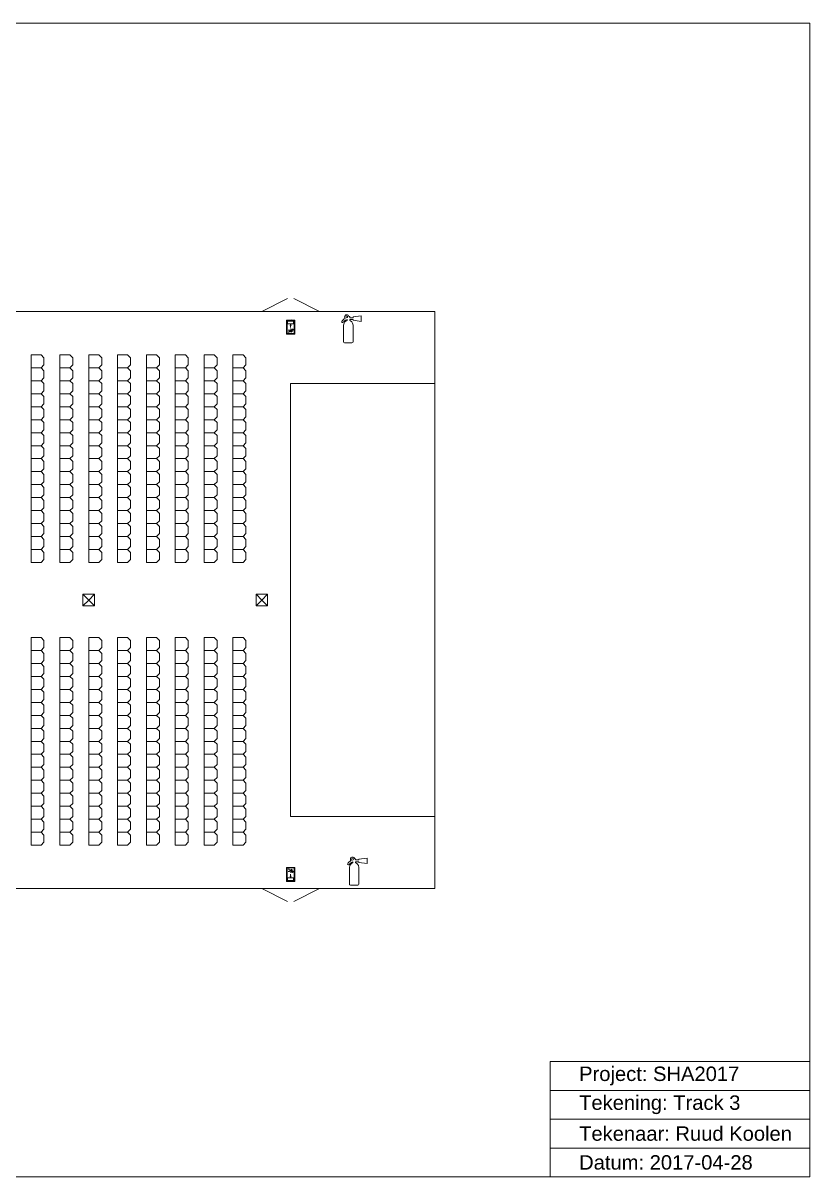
# Model space of a CAD drawing. Header units: metres. Extents: x 0 to 55, y 0 to 40.
# Drawn here: x 27.72 to 55, y 0 to 40 of the extents above; entities that cross this region are included whole.
import ezdxf

# ---------------------------------------------------------------- set-up
doc = ezdxf.new("R2010")
doc.units = ezdxf.units.M
for name, color, linetype, lineweight, true_color in [('Interior', 6, 'Continuous', 0, 0xff00ff), ('Meta', 178, 'Continuous', 0, 0x000000), ('Symbols', 5, 'Continuous', 0, 0x0000ff), ('Tent', 178, 'Continuous', 0, 0x000000)]:
    doc.layers.add(name, color=color, linetype=linetype, lineweight=lineweight, true_color=true_color)
doc.styles.add('textstyle11', font='')
doc.styles.add('textstyle12', font='')
doc.styles.add('textstyle13', font='')
doc.styles.add('textstyle14', font='')
doc.styles.get('textstyle11').set_extended_font_data('Liberation Sans')
doc.styles.get('textstyle12').set_extended_font_data('Liberation Sans')
doc.styles.get('textstyle13').set_extended_font_data('Liberation Sans')
doc.styles.get('textstyle14').set_extended_font_data('Liberation Sans')

msp = doc.modelspace()

# ---------------------------------------------------------------- linework, layer by layer
at = {"layer": 'Interior', "flags": 128}
for points in [[(28.35, 28.5), (28.45, 28.4), (28.45, 28.15), (28.35, 28.05), (28, 28.05), (28, 28.5)], [(29.35, 28.5), (29.45, 28.4), (29.45, 28.15), (29.35, 28.05), (29, 28.05), (29, 28.5)], [(30.35, 28.5), (30.45, 28.4), (30.45, 28.15), (30.35, 28.05), (30, 28.05), (30, 28.5)], [(31.35, 28.5), (31.45, 28.4), (31.45, 28.15), (31.35, 28.05), (31, 28.05), (31, 28.5)], [(32.35, 28.5), (32.45, 28.4), (32.45, 28.15), (32.35, 28.05), (32, 28.05), (32, 28.5)], [(33.35, 28.5), (33.45, 28.4), (33.45, 28.15), (33.35, 28.05), (33, 28.05), (33, 28.5)], [(34.35, 28.5), (34.45, 28.4), (34.45, 28.15), (34.35, 28.05), (34, 28.05), (34, 28.5)], [(35.35, 28.5), (35.45, 28.4), (35.45, 28.15), (35.35, 28.05), (35, 28.05), (35, 28.5)], [(28.35, 28.05), (28.45, 27.95), (28.45, 27.7), (28.35, 27.6), (28, 27.6), (28, 28.05)], [(29.35, 28.05), (29.45, 27.95), (29.45, 27.7), (29.35, 27.6), (29, 27.6), (29, 28.05)], [(30.35, 28.05), (30.45, 27.95), (30.45, 27.7), (30.35, 27.6), (30, 27.6), (30, 28.05)], [(31.35, 28.05), (31.45, 27.95), (31.45, 27.7), (31.35, 27.6), (31, 27.6), (31, 28.05)], [(32.35, 28.05), (32.45, 27.95), (32.45, 27.7), (32.35, 27.6), (32, 27.6), (32, 28.05)], [(33.35, 28.05), (33.45, 27.95), (33.45, 27.7), (33.35, 27.6), (33, 27.6), (33, 28.05)], [(34.35, 28.05), (34.45, 27.95), (34.45, 27.7), (34.35, 27.6), (34, 27.6), (34, 28.05)], [(35.35, 28.05), (35.45, 27.95), (35.45, 27.7), (35.35, 27.6), (35, 27.6), (35, 28.05)], [(28.35, 27.6), (28.45, 27.5), (28.45, 27.25), (28.35, 27.15), (28, 27.15), (28, 27.6)], [(29.35, 27.6), (29.45, 27.5), (29.45, 27.25), (29.35, 27.15), (29, 27.15), (29, 27.6)], [(30.35, 27.6), (30.45, 27.5), (30.45, 27.25), (30.35, 27.15), (30, 27.15), (30, 27.6)], [(31.35, 27.6), (31.45, 27.5), (31.45, 27.25), (31.35, 27.15), (31, 27.15), (31, 27.6)], [(32.35, 27.6), (32.45, 27.5), (32.45, 27.25), (32.35, 27.15), (32, 27.15), (32, 27.6)], [(33.35, 27.6), (33.45, 27.5), (33.45, 27.25), (33.35, 27.15), (33, 27.15), (33, 27.6)], [(34.35, 27.6), (34.45, 27.5), (34.45, 27.25), (34.35, 27.15), (34, 27.15), (34, 27.6)], [(35.35, 27.6), (35.45, 27.5), (35.45, 27.25), (35.35, 27.15), (35, 27.15), (35, 27.6)], [(28.35, 27.15), (28.45, 27.05), (28.45, 26.8), (28.35, 26.7), (28, 26.7), (28, 27.15)], [(29.35, 27.15), (29.45, 27.05), (29.45, 26.8), (29.35, 26.7), (29, 26.7), (29, 27.15)], [(30.35, 27.15), (30.45, 27.05), (30.45, 26.8), (30.35, 26.7), (30, 26.7), (30, 27.15)], [(31.35, 27.15), (31.45, 27.05), (31.45, 26.8), (31.35, 26.7), (31, 26.7), (31, 27.15)], [(32.35, 27.15), (32.45, 27.05), (32.45, 26.8), (32.35, 26.7), (32, 26.7), (32, 27.15)], [(33.35, 27.15), (33.45, 27.05), (33.45, 26.8), (33.35, 26.7), (33, 26.7), (33, 27.15)], [(34.35, 27.15), (34.45, 27.05), (34.45, 26.8), (34.35, 26.7), (34, 26.7), (34, 27.15)], [(35.35, 27.15), (35.45, 27.05), (35.45, 26.8), (35.35, 26.7), (35, 26.7), (35, 27.15)], [(28.35, 26.7), (28.45, 26.6), (28.45, 26.35), (28.35, 26.25), (28, 26.25), (28, 26.7)], [(29.35, 26.7), (29.45, 26.6), (29.45, 26.35), (29.35, 26.25), (29, 26.25), (29, 26.7)], [(30.35, 26.7), (30.45, 26.6), (30.45, 26.35), (30.35, 26.25), (30, 26.25), (30, 26.7)], [(31.35, 26.7), (31.45, 26.6), (31.45, 26.35), (31.35, 26.25), (31, 26.25), (31, 26.7)], [(32.35, 26.7), (32.45, 26.6), (32.45, 26.35), (32.35, 26.25), (32, 26.25), (32, 26.7)], [(33.35, 26.7), (33.45, 26.6), (33.45, 26.35), (33.35, 26.25), (33, 26.25), (33, 26.7)], [(34.35, 26.7), (34.45, 26.6), (34.45, 26.35), (34.35, 26.25), (34, 26.25), (34, 26.7)], [(35.35, 26.7), (35.45, 26.6), (35.45, 26.35), (35.35, 26.25), (35, 26.25), (35, 26.7)], [(28.35, 26.25), (28.45, 26.15), (28.45, 25.9), (28.35, 25.8), (28, 25.8), (28, 26.25)], [(29.35, 26.25), (29.45, 26.15), (29.45, 25.9), (29.35, 25.8), (29, 25.8), (29, 26.25)], [(30.35, 26.25), (30.45, 26.15), (30.45, 25.9), (30.35, 25.8), (30, 25.8), (30, 26.25)], [(31.35, 26.25), (31.45, 26.15), (31.45, 25.9), (31.35, 25.8), (31, 25.8), (31, 26.25)], [(32.35, 26.25), (32.45, 26.15), (32.45, 25.9), (32.35, 25.8), (32, 25.8), (32, 26.25)], [(33.35, 26.25), (33.45, 26.15), (33.45, 25.9), (33.35, 25.8), (33, 25.8), (33, 26.25)], [(34.35, 26.25), (34.45, 26.15), (34.45, 25.9), (34.35, 25.8), (34, 25.8), (34, 26.25)], [(35.35, 26.25), (35.45, 26.15), (35.45, 25.9), (35.35, 25.8), (35, 25.8), (35, 26.25)], [(28.35, 25.8), (28.45, 25.7), (28.45, 25.45), (28.35, 25.35), (28, 25.35), (28, 25.8)], [(29.35, 25.8), (29.45, 25.7), (29.45, 25.45), (29.35, 25.35), (29, 25.35), (29, 25.8)], [(30.35, 25.8), (30.45, 25.7), (30.45, 25.45), (30.35, 25.35), (30, 25.35), (30, 25.8)], [(31.35, 25.8), (31.45, 25.7), (31.45, 25.45), (31.35, 25.35), (31, 25.35), (31, 25.8)], [(32.35, 25.8), (32.45, 25.7), (32.45, 25.45), (32.35, 25.35), (32, 25.35), (32, 25.8)], [(33.35, 25.8), (33.45, 25.7), (33.45, 25.45), (33.35, 25.35), (33, 25.35), (33, 25.8)], [(34.35, 25.8), (34.45, 25.7), (34.45, 25.45), (34.35, 25.35), (34, 25.35), (34, 25.8)], [(35.35, 25.8), (35.45, 25.7), (35.45, 25.45), (35.35, 25.35), (35, 25.35), (35, 25.8)], [(28.35, 25.35), (28.45, 25.25), (28.45, 25), (28.35, 24.9), (28, 24.9), (28, 25.35)], [(29.35, 25.35), (29.45, 25.25), (29.45, 25), (29.35, 24.9), (29, 24.9), (29, 25.35)], [(30.35, 25.35), (30.45, 25.25), (30.45, 25), (30.35, 24.9), (30, 24.9), (30, 25.35)], [(31.35, 25.35), (31.45, 25.25), (31.45, 25), (31.35, 24.9), (31, 24.9), (31, 25.35)], [(32.35, 25.35), (32.45, 25.25), (32.45, 25), (32.35, 24.9), (32, 24.9), (32, 25.35)], [(33.35, 25.35), (33.45, 25.25), (33.45, 25), (33.35, 24.9), (33, 24.9), (33, 25.35)], [(34.35, 25.35), (34.45, 25.25), (34.45, 25), (34.35, 24.9), (34, 24.9), (34, 25.35)], [(35.35, 25.35), (35.45, 25.25), (35.45, 25), (35.35, 24.9), (35, 24.9), (35, 25.35)], [(28.35, 24.9), (28.45, 24.8), (28.45, 24.55), (28.35, 24.45), (28, 24.45), (28, 24.9)], [(29.35, 24.9), (29.45, 24.8), (29.45, 24.55), (29.35, 24.45), (29, 24.45), (29, 24.9)], [(30.35, 24.9), (30.45, 24.8), (30.45, 24.55), (30.35, 24.45), (30, 24.45), (30, 24.9)], [(31.35, 24.9), (31.45, 24.8), (31.45, 24.55), (31.35, 24.45), (31, 24.45), (31, 24.9)], [(32.35, 24.9), (32.45, 24.8), (32.45, 24.55), (32.35, 24.45), (32, 24.45), (32, 24.9)], [(33.35, 24.9), (33.45, 24.8), (33.45, 24.55), (33.35, 24.45), (33, 24.45), (33, 24.9)], [(34.35, 24.9), (34.45, 24.8), (34.45, 24.55), (34.35, 24.45), (34, 24.45), (34, 24.9)], [(35.35, 24.9), (35.45, 24.8), (35.45, 24.55), (35.35, 24.45), (35, 24.45), (35, 24.9)], [(28.35, 24.45), (28.45, 24.35), (28.45, 24.1), (28.35, 24), (28, 24), (28, 24.45)], [(29.35, 24.45), (29.45, 24.35), (29.45, 24.1), (29.35, 24), (29, 24), (29, 24.45)], [(30.35, 24.45), (30.45, 24.35), (30.45, 24.1), (30.35, 24), (30, 24), (30, 24.45)], [(31.35, 24.45), (31.45, 24.35), (31.45, 24.1), (31.35, 24), (31, 24), (31, 24.45)], [(32.35, 24.45), (32.45, 24.35), (32.45, 24.1), (32.35, 24), (32, 24), (32, 24.45)], [(33.35, 24.45), (33.45, 24.35), (33.45, 24.1), (33.35, 24), (33, 24), (33, 24.45)], [(34.35, 24.45), (34.45, 24.35), (34.45, 24.1), (34.35, 24), (34, 24), (34, 24.45)], [(35.35, 24.45), (35.45, 24.35), (35.45, 24.1), (35.35, 24), (35, 24), (35, 24.45)], [(28.35, 24), (28.45, 23.9), (28.45, 23.65), (28.35, 23.55), (28, 23.55), (28, 24)], [(29.35, 24), (29.45, 23.9), (29.45, 23.65), (29.35, 23.55), (29, 23.55), (29, 24)], [(30.35, 24), (30.45, 23.9), (30.45, 23.65), (30.35, 23.55), (30, 23.55), (30, 24)], [(31.35, 24), (31.45, 23.9), (31.45, 23.65), (31.35, 23.55), (31, 23.55), (31, 24)], [(32.35, 24), (32.45, 23.9), (32.45, 23.65), (32.35, 23.55), (32, 23.55), (32, 24)], [(33.35, 24), (33.45, 23.9), (33.45, 23.65), (33.35, 23.55), (33, 23.55), (33, 24)], [(34.35, 24), (34.45, 23.9), (34.45, 23.65), (34.35, 23.55), (34, 23.55), (34, 24)], [(35.35, 24), (35.45, 23.9), (35.45, 23.65), (35.35, 23.55), (35, 23.55), (35, 24)], [(28.35, 23.55), (28.45, 23.45), (28.45, 23.2), (28.35, 23.1), (28, 23.1), (28, 23.55)], [(29.35, 23.55), (29.45, 23.45), (29.45, 23.2), (29.35, 23.1), (29, 23.1), (29, 23.55)], [(30.35, 23.55), (30.45, 23.45), (30.45, 23.2), (30.35, 23.1), (30, 23.1), (30, 23.55)], [(31.35, 23.55), (31.45, 23.45), (31.45, 23.2), (31.35, 23.1), (31, 23.1), (31, 23.55)], [(32.35, 23.55), (32.45, 23.45), (32.45, 23.2), (32.35, 23.1), (32, 23.1), (32, 23.55)], [(33.35, 23.55), (33.45, 23.45), (33.45, 23.2), (33.35, 23.1), (33, 23.1), (33, 23.55)], [(34.35, 23.55), (34.45, 23.45), (34.45, 23.2), (34.35, 23.1), (34, 23.1), (34, 23.55)], [(35.35, 23.55), (35.45, 23.45), (35.45, 23.2), (35.35, 23.1), (35, 23.1), (35, 23.55)], [(28.35, 23.1), (28.45, 23), (28.45, 22.75), (28.35, 22.65), (28, 22.65), (28, 23.1)], [(29.35, 23.1), (29.45, 23), (29.45, 22.75), (29.35, 22.65), (29, 22.65), (29, 23.1)], [(30.35, 23.1), (30.45, 23), (30.45, 22.75), (30.35, 22.65), (30, 22.65), (30, 23.1)], [(31.35, 23.1), (31.45, 23), (31.45, 22.75), (31.35, 22.65), (31, 22.65), (31, 23.1)], [(32.35, 23.1), (32.45, 23), (32.45, 22.75), (32.35, 22.65), (32, 22.65), (32, 23.1)], [(33.35, 23.1), (33.45, 23), (33.45, 22.75), (33.35, 22.65), (33, 22.65), (33, 23.1)], [(34.35, 23.1), (34.45, 23), (34.45, 22.75), (34.35, 22.65), (34, 22.65), (34, 23.1)], [(35.35, 23.1), (35.45, 23), (35.45, 22.75), (35.35, 22.65), (35, 22.65), (35, 23.1)], [(28.35, 22.65), (28.45, 22.55), (28.45, 22.3), (28.35, 22.2), (28, 22.2), (28, 22.65)], [(29.35, 22.65), (29.45, 22.55), (29.45, 22.3), (29.35, 22.2), (29, 22.2), (29, 22.65)], [(30.35, 22.65), (30.45, 22.55), (30.45, 22.3), (30.35, 22.2), (30, 22.2), (30, 22.65)], [(31.35, 22.65), (31.45, 22.55), (31.45, 22.3), (31.35, 22.2), (31, 22.2), (31, 22.65)], [(32.35, 22.65), (32.45, 22.55), (32.45, 22.3), (32.35, 22.2), (32, 22.2), (32, 22.65)], [(33.35, 22.65), (33.45, 22.55), (33.45, 22.3), (33.35, 22.2), (33, 22.2), (33, 22.65)], [(34.35, 22.65), (34.45, 22.55), (34.45, 22.3), (34.35, 22.2), (34, 22.2), (34, 22.65)], [(35.35, 22.65), (35.45, 22.55), (35.45, 22.3), (35.35, 22.2), (35, 22.2), (35, 22.65)], [(28.35, 22.2), (28.45, 22.1), (28.45, 21.85), (28.35, 21.75), (28, 21.75), (28, 22.2)], [(29.35, 22.2), (29.45, 22.1), (29.45, 21.85), (29.35, 21.75), (29, 21.75), (29, 22.2)], [(30.35, 22.2), (30.45, 22.1), (30.45, 21.85), (30.35, 21.75), (30, 21.75), (30, 22.2)], [(31.35, 22.2), (31.45, 22.1), (31.45, 21.85), (31.35, 21.75), (31, 21.75), (31, 22.2)], [(32.35, 22.2), (32.45, 22.1), (32.45, 21.85), (32.35, 21.75), (32, 21.75), (32, 22.2)], [(33.35, 22.2), (33.45, 22.1), (33.45, 21.85), (33.35, 21.75), (33, 21.75), (33, 22.2)], [(34.35, 22.2), (34.45, 22.1), (34.45, 21.85), (34.35, 21.75), (34, 21.75), (34, 22.2)], [(35.35, 22.2), (35.45, 22.1), (35.45, 21.85), (35.35, 21.75), (35, 21.75), (35, 22.2)], [(28.35, 21.75), (28.45, 21.65), (28.45, 21.4), (28.35, 21.3), (28, 21.3), (28, 21.75)], [(29.35, 21.75), (29.45, 21.65), (29.45, 21.4), (29.35, 21.3), (29, 21.3), (29, 21.75)], [(30.35, 21.75), (30.45, 21.65), (30.45, 21.4), (30.35, 21.3), (30, 21.3), (30, 21.75)], [(31.35, 21.75), (31.45, 21.65), (31.45, 21.4), (31.35, 21.3), (31, 21.3), (31, 21.75)], [(32.35, 21.75), (32.45, 21.65), (32.45, 21.4), (32.35, 21.3), (32, 21.3), (32, 21.75)], [(33.35, 21.75), (33.45, 21.65), (33.45, 21.4), (33.35, 21.3), (33, 21.3), (33, 21.75)], [(34.35, 21.75), (34.45, 21.65), (34.45, 21.4), (34.35, 21.3), (34, 21.3), (34, 21.75)], [(35.35, 21.75), (35.45, 21.65), (35.45, 21.4), (35.35, 21.3), (35, 21.3), (35, 21.75)], [(28.35, 18.7), (28.45, 18.6), (28.45, 18.35), (28.35, 18.25), (28, 18.25), (28, 18.7)], [(29.35, 18.7), (29.45, 18.6), (29.45, 18.35), (29.35, 18.25), (29, 18.25), (29, 18.7)], [(30.35, 18.7), (30.45, 18.6), (30.45, 18.35), (30.35, 18.25), (30, 18.25), (30, 18.7)], [(31.35, 18.7), (31.45, 18.6), (31.45, 18.35), (31.35, 18.25), (31, 18.25), (31, 18.7)], [(32.35, 18.7), (32.45, 18.6), (32.45, 18.35), (32.35, 18.25), (32, 18.25), (32, 18.7)], [(33.35, 18.7), (33.45, 18.6), (33.45, 18.35), (33.35, 18.25), (33, 18.25), (33, 18.7)], [(34.35, 18.7), (34.45, 18.6), (34.45, 18.35), (34.35, 18.25), (34, 18.25), (34, 18.7)], [(35.35, 18.7), (35.45, 18.6), (35.45, 18.35), (35.35, 18.25), (35, 18.25), (35, 18.7)], [(28.35, 18.25), (28.45, 18.15), (28.45, 17.9), (28.35, 17.8), (28, 17.8), (28, 18.25)], [(29.35, 18.25), (29.45, 18.15), (29.45, 17.9), (29.35, 17.8), (29, 17.8), (29, 18.25)], [(30.35, 18.25), (30.45, 18.15), (30.45, 17.9), (30.35, 17.8), (30, 17.8), (30, 18.25)], [(31.35, 18.25), (31.45, 18.15), (31.45, 17.9), (31.35, 17.8), (31, 17.8), (31, 18.25)], [(32.35, 18.25), (32.45, 18.15), (32.45, 17.9), (32.35, 17.8), (32, 17.8), (32, 18.25)], [(33.35, 18.25), (33.45, 18.15), (33.45, 17.9), (33.35, 17.8), (33, 17.8), (33, 18.25)], [(34.35, 18.25), (34.45, 18.15), (34.45, 17.9), (34.35, 17.8), (34, 17.8), (34, 18.25)], [(35.35, 18.25), (35.45, 18.15), (35.45, 17.9), (35.35, 17.8), (35, 17.8), (35, 18.25)], [(28.35, 17.8), (28.45, 17.7), (28.45, 17.45), (28.35, 17.35), (28, 17.35), (28, 17.8)], [(29.35, 17.8), (29.45, 17.7), (29.45, 17.45), (29.35, 17.35), (29, 17.35), (29, 17.8)], [(30.35, 17.8), (30.45, 17.7), (30.45, 17.45), (30.35, 17.35), (30, 17.35), (30, 17.8)], [(31.35, 17.8), (31.45, 17.7), (31.45, 17.45), (31.35, 17.35), (31, 17.35), (31, 17.8)], [(32.35, 17.8), (32.45, 17.7), (32.45, 17.45), (32.35, 17.35), (32, 17.35), (32, 17.8)], [(33.35, 17.8), (33.45, 17.7), (33.45, 17.45), (33.35, 17.35), (33, 17.35), (33, 17.8)], [(34.35, 17.8), (34.45, 17.7), (34.45, 17.45), (34.35, 17.35), (34, 17.35), (34, 17.8)], [(35.35, 17.8), (35.45, 17.7), (35.45, 17.45), (35.35, 17.35), (35, 17.35), (35, 17.8)], [(28.35, 17.35), (28.45, 17.25), (28.45, 17), (28.35, 16.9), (28, 16.9), (28, 17.35)], [(29.35, 17.35), (29.45, 17.25), (29.45, 17), (29.35, 16.9), (29, 16.9), (29, 17.35)], [(30.35, 17.35), (30.45, 17.25), (30.45, 17), (30.35, 16.9), (30, 16.9), (30, 17.35)], [(31.35, 17.35), (31.45, 17.25), (31.45, 17), (31.35, 16.9), (31, 16.9), (31, 17.35)], [(32.35, 17.35), (32.45, 17.25), (32.45, 17), (32.35, 16.9), (32, 16.9), (32, 17.35)], [(33.35, 17.35), (33.45, 17.25), (33.45, 17), (33.35, 16.9), (33, 16.9), (33, 17.35)], [(34.35, 17.35), (34.45, 17.25), (34.45, 17), (34.35, 16.9), (34, 16.9), (34, 17.35)], [(35.35, 17.35), (35.45, 17.25), (35.45, 17), (35.35, 16.9), (35, 16.9), (35, 17.35)], [(28.35, 16.9), (28.45, 16.8), (28.45, 16.55), (28.35, 16.45), (28, 16.45), (28, 16.9)], [(29.35, 16.9), (29.45, 16.8), (29.45, 16.55), (29.35, 16.45), (29, 16.45), (29, 16.9)], [(30.35, 16.9), (30.45, 16.8), (30.45, 16.55), (30.35, 16.45), (30, 16.45), (30, 16.9)], [(31.35, 16.9), (31.45, 16.8), (31.45, 16.55), (31.35, 16.45), (31, 16.45), (31, 16.9)], [(32.35, 16.9), (32.45, 16.8), (32.45, 16.55), (32.35, 16.45), (32, 16.45), (32, 16.9)], [(33.35, 16.9), (33.45, 16.8), (33.45, 16.55), (33.35, 16.45), (33, 16.45), (33, 16.9)], [(34.35, 16.9), (34.45, 16.8), (34.45, 16.55), (34.35, 16.45), (34, 16.45), (34, 16.9)], [(35.35, 16.9), (35.45, 16.8), (35.45, 16.55), (35.35, 16.45), (35, 16.45), (35, 16.9)], [(28.35, 16.45), (28.45, 16.35), (28.45, 16.1), (28.35, 16), (28, 16), (28, 16.45)], [(29.35, 16.45), (29.45, 16.35), (29.45, 16.1), (29.35, 16), (29, 16), (29, 16.45)], [(30.35, 16.45), (30.45, 16.35), (30.45, 16.1), (30.35, 16), (30, 16), (30, 16.45)], [(31.35, 16.45), (31.45, 16.35), (31.45, 16.1), (31.35, 16), (31, 16), (31, 16.45)], [(32.35, 16.45), (32.45, 16.35), (32.45, 16.1), (32.35, 16), (32, 16), (32, 16.45)], [(33.35, 16.45), (33.45, 16.35), (33.45, 16.1), (33.35, 16), (33, 16), (33, 16.45)], [(34.35, 16.45), (34.45, 16.35), (34.45, 16.1), (34.35, 16), (34, 16), (34, 16.45)], [(35.35, 16.45), (35.45, 16.35), (35.45, 16.1), (35.35, 16), (35, 16), (35, 16.45)], [(28.35, 16), (28.45, 15.9), (28.45, 15.65), (28.35, 15.55), (28, 15.55), (28, 16)], [(29.35, 16), (29.45, 15.9), (29.45, 15.65), (29.35, 15.55), (29, 15.55), (29, 16)], [(30.35, 16), (30.45, 15.9), (30.45, 15.65), (30.35, 15.55), (30, 15.55), (30, 16)], [(31.35, 16), (31.45, 15.9), (31.45, 15.65), (31.35, 15.55), (31, 15.55), (31, 16)], [(32.35, 16), (32.45, 15.9), (32.45, 15.65), (32.35, 15.55), (32, 15.55), (32, 16)], [(33.35, 16), (33.45, 15.9), (33.45, 15.65), (33.35, 15.55), (33, 15.55), (33, 16)], [(34.35, 16), (34.45, 15.9), (34.45, 15.65), (34.35, 15.55), (34, 15.55), (34, 16)], [(35.35, 16), (35.45, 15.9), (35.45, 15.65), (35.35, 15.55), (35, 15.55), (35, 16)], [(28.35, 15.55), (28.45, 15.45), (28.45, 15.2), (28.35, 15.1), (28, 15.1), (28, 15.55)], [(29.35, 15.55), (29.45, 15.45), (29.45, 15.2), (29.35, 15.1), (29, 15.1), (29, 15.55)], [(30.35, 15.55), (30.45, 15.45), (30.45, 15.2), (30.35, 15.1), (30, 15.1), (30, 15.55)], [(31.35, 15.55), (31.45, 15.45), (31.45, 15.2), (31.35, 15.1), (31, 15.1), (31, 15.55)], [(32.35, 15.55), (32.45, 15.45), (32.45, 15.2), (32.35, 15.1), (32, 15.1), (32, 15.55)], [(33.35, 15.55), (33.45, 15.45), (33.45, 15.2), (33.35, 15.1), (33, 15.1), (33, 15.55)], [(34.35, 15.55), (34.45, 15.45), (34.45, 15.2), (34.35, 15.1), (34, 15.1), (34, 15.55)], [(35.35, 15.55), (35.45, 15.45), (35.45, 15.2), (35.35, 15.1), (35, 15.1), (35, 15.55)], [(28.35, 15.1), (28.45, 15), (28.45, 14.75), (28.35, 14.65), (28, 14.65), (28, 15.1)], [(29.35, 15.1), (29.45, 15), (29.45, 14.75), (29.35, 14.65), (29, 14.65), (29, 15.1)], [(30.35, 15.1), (30.45, 15), (30.45, 14.75), (30.35, 14.65), (30, 14.65), (30, 15.1)], [(31.35, 15.1), (31.45, 15), (31.45, 14.75), (31.35, 14.65), (31, 14.65), (31, 15.1)], [(32.35, 15.1), (32.45, 15), (32.45, 14.75), (32.35, 14.65), (32, 14.65), (32, 15.1)], [(33.35, 15.1), (33.45, 15), (33.45, 14.75), (33.35, 14.65), (33, 14.65), (33, 15.1)], [(34.35, 15.1), (34.45, 15), (34.45, 14.75), (34.35, 14.65), (34, 14.65), (34, 15.1)], [(35.35, 15.1), (35.45, 15), (35.45, 14.75), (35.35, 14.65), (35, 14.65), (35, 15.1)], [(28.35, 14.65), (28.45, 14.55), (28.45, 14.3), (28.35, 14.2), (28, 14.2), (28, 14.65)], [(29.35, 14.65), (29.45, 14.55), (29.45, 14.3), (29.35, 14.2), (29, 14.2), (29, 14.65)], [(30.35, 14.65), (30.45, 14.55), (30.45, 14.3), (30.35, 14.2), (30, 14.2), (30, 14.65)], [(31.35, 14.65), (31.45, 14.55), (31.45, 14.3), (31.35, 14.2), (31, 14.2), (31, 14.65)], [(32.35, 14.65), (32.45, 14.55), (32.45, 14.3), (32.35, 14.2), (32, 14.2), (32, 14.65)], [(33.35, 14.65), (33.45, 14.55), (33.45, 14.3), (33.35, 14.2), (33, 14.2), (33, 14.65)], [(34.35, 14.65), (34.45, 14.55), (34.45, 14.3), (34.35, 14.2), (34, 14.2), (34, 14.65)], [(35.35, 14.65), (35.45, 14.55), (35.45, 14.3), (35.35, 14.2), (35, 14.2), (35, 14.65)], [(28.35, 14.2), (28.45, 14.1), (28.45, 13.85), (28.35, 13.75), (28, 13.75), (28, 14.2)], [(29.35, 14.2), (29.45, 14.1), (29.45, 13.85), (29.35, 13.75), (29, 13.75), (29, 14.2)], [(30.35, 14.2), (30.45, 14.1), (30.45, 13.85), (30.35, 13.75), (30, 13.75), (30, 14.2)], [(31.35, 14.2), (31.45, 14.1), (31.45, 13.85), (31.35, 13.75), (31, 13.75), (31, 14.2)], [(32.35, 14.2), (32.45, 14.1), (32.45, 13.85), (32.35, 13.75), (32, 13.75), (32, 14.2)], [(33.35, 14.2), (33.45, 14.1), (33.45, 13.85), (33.35, 13.75), (33, 13.75), (33, 14.2)], [(34.35, 14.2), (34.45, 14.1), (34.45, 13.85), (34.35, 13.75), (34, 13.75), (34, 14.2)], [(35.35, 14.2), (35.45, 14.1), (35.45, 13.85), (35.35, 13.75), (35, 13.75), (35, 14.2)], [(28.35, 13.75), (28.45, 13.65), (28.45, 13.4), (28.35, 13.3), (28, 13.3), (28, 13.75)], [(29.35, 13.75), (29.45, 13.65), (29.45, 13.4), (29.35, 13.3), (29, 13.3), (29, 13.75)], [(30.35, 13.75), (30.45, 13.65), (30.45, 13.4), (30.35, 13.3), (30, 13.3), (30, 13.75)], [(31.35, 13.75), (31.45, 13.65), (31.45, 13.4), (31.35, 13.3), (31, 13.3), (31, 13.75)], [(32.35, 13.75), (32.45, 13.65), (32.45, 13.4), (32.35, 13.3), (32, 13.3), (32, 13.75)], [(33.35, 13.75), (33.45, 13.65), (33.45, 13.4), (33.35, 13.3), (33, 13.3), (33, 13.75)], [(34.35, 13.75), (34.45, 13.65), (34.45, 13.4), (34.35, 13.3), (34, 13.3), (34, 13.75)], [(35.35, 13.75), (35.45, 13.65), (35.45, 13.4), (35.35, 13.3), (35, 13.3), (35, 13.75)], [(28.35, 13.3), (28.45, 13.2), (28.45, 12.95), (28.35, 12.85), (28, 12.85), (28, 13.3)], [(29.35, 13.3), (29.45, 13.2), (29.45, 12.95), (29.35, 12.85), (29, 12.85), (29, 13.3)], [(30.35, 13.3), (30.45, 13.2), (30.45, 12.95), (30.35, 12.85), (30, 12.85), (30, 13.3)], [(31.35, 13.3), (31.45, 13.2), (31.45, 12.95), (31.35, 12.85), (31, 12.85), (31, 13.3)], [(32.35, 13.3), (32.45, 13.2), (32.45, 12.95), (32.35, 12.85), (32, 12.85), (32, 13.3)], [(33.35, 13.3), (33.45, 13.2), (33.45, 12.95), (33.35, 12.85), (33, 12.85), (33, 13.3)], [(34.35, 13.3), (34.45, 13.2), (34.45, 12.95), (34.35, 12.85), (34, 12.85), (34, 13.3)], [(35.35, 13.3), (35.45, 13.2), (35.45, 12.95), (35.35, 12.85), (35, 12.85), (35, 13.3)], [(28.35, 12.85), (28.45, 12.75), (28.45, 12.5), (28.35, 12.4), (28, 12.4), (28, 12.85)], [(29.35, 12.85), (29.45, 12.75), (29.45, 12.5), (29.35, 12.4), (29, 12.4), (29, 12.85)], [(30.35, 12.85), (30.45, 12.75), (30.45, 12.5), (30.35, 12.4), (30, 12.4), (30, 12.85)], [(31.35, 12.85), (31.45, 12.75), (31.45, 12.5), (31.35, 12.4), (31, 12.4), (31, 12.85)], [(32.35, 12.85), (32.45, 12.75), (32.45, 12.5), (32.35, 12.4), (32, 12.4), (32, 12.85)], [(33.35, 12.85), (33.45, 12.75), (33.45, 12.5), (33.35, 12.4), (33, 12.4), (33, 12.85)], [(34.35, 12.85), (34.45, 12.75), (34.45, 12.5), (34.35, 12.4), (34, 12.4), (34, 12.85)], [(35.35, 12.85), (35.45, 12.75), (35.45, 12.5), (35.35, 12.4), (35, 12.4), (35, 12.85)], [(28.35, 12.4), (28.45, 12.3), (28.45, 12.05), (28.35, 11.95), (28, 11.95), (28, 12.4)], [(29.35, 12.4), (29.45, 12.3), (29.45, 12.05), (29.35, 11.95), (29, 11.95), (29, 12.4)], [(30.35, 12.4), (30.45, 12.3), (30.45, 12.05), (30.35, 11.95), (30, 11.95), (30, 12.4)], [(31.35, 12.4), (31.45, 12.3), (31.45, 12.05), (31.35, 11.95), (31, 11.95), (31, 12.4)], [(32.35, 12.4), (32.45, 12.3), (32.45, 12.05), (32.35, 11.95), (32, 11.95), (32, 12.4)], [(33.35, 12.4), (33.45, 12.3), (33.45, 12.05), (33.35, 11.95), (33, 11.95), (33, 12.4)], [(34.35, 12.4), (34.45, 12.3), (34.45, 12.05), (34.35, 11.95), (34, 11.95), (34, 12.4)], [(35.35, 12.4), (35.45, 12.3), (35.45, 12.05), (35.35, 11.95), (35, 11.95), (35, 12.4)], [(28.35, 11.95), (28.45, 11.85), (28.45, 11.6), (28.35, 11.5), (28, 11.5), (28, 11.95)], [(29.35, 11.95), (29.45, 11.85), (29.45, 11.6), (29.35, 11.5), (29, 11.5), (29, 11.95)], [(30.35, 11.95), (30.45, 11.85), (30.45, 11.6), (30.35, 11.5), (30, 11.5), (30, 11.95)], [(31.35, 11.95), (31.45, 11.85), (31.45, 11.6), (31.35, 11.5), (31, 11.5), (31, 11.95)], [(32.35, 11.95), (32.45, 11.85), (32.45, 11.6), (32.35, 11.5), (32, 11.5), (32, 11.95)], [(33.35, 11.95), (33.45, 11.85), (33.45, 11.6), (33.35, 11.5), (33, 11.5), (33, 11.95)], [(34.35, 11.95), (34.45, 11.85), (34.45, 11.6), (34.35, 11.5), (34, 11.5), (34, 11.95)], [(35.35, 11.95), (35.45, 11.85), (35.45, 11.6), (35.35, 11.5), (35, 11.5), (35, 11.95)]]:
    msp.add_lwpolyline(points, close=True, dxfattribs=at)
msp.add_lwpolyline([(42, 27.5), (37, 27.5), (37, 12.5), (42, 12.5)], dxfattribs=at)
at = {"layer": 'Meta'}
for p, q in [((46, 4), (55, 4)), ((46, 4), (46, 0)), ((46, 3), (55, 3)), ((46, 2), (55, 2)), ((46, 1), (55, 1))]:
    msp.add_line(p, q, dxfattribs=at)
at = {"layer": 'Meta', "flags": 128}
msp.add_lwpolyline([(55, 0), (55, 40), (0, 40), (0, 0)], close=True, dxfattribs=at)
at = {"layer": 'Symbols', "lineweight": 0}
for p, q in [((37.14, 29.705), (36.861, 29.705)), ((36.861, 29.705), (36.861, 29.22)), ((37.126, 29.691), (36.876, 29.691)), ((36.876, 29.691), (36.876, 29.236)), ((37.126, 29.236), (37.126, 29.691)), ((37.14, 29.22), (37.14, 29.705)), ((36.861, 29.22), (37.14, 29.22)), ((36.876, 29.236), (37.126, 29.236)), ((37.126, 29.236), (37.126, 29.236)), ((36.861, 10.245), (36.861, 10.73)), ((36.861, 10.73), (37.14, 10.73)), ((36.876, 10.259), (36.876, 10.714)), ((36.876, 10.714), (37.126, 10.714)), ((37.126, 10.714), (37.126, 10.259)), ((37.126, 10.714), (37.126, 10.714)), ((37.14, 10.73), (37.14, 10.245)), ((37.14, 10.245), (36.861, 10.245)), ((37.126, 10.259), (36.876, 10.259))]:
    msp.add_line(p, q, dxfattribs=at)
at = {"layer": 'Symbols'}
for p, q in [((37.1, 29.67), (36.896, 29.67)), ((36.896, 29.67), (36.896, 29.579)), ((37.04, 29.72), (37.04, 29.72)), ((37.1, 29.579), (37.1, 29.67)), ((38.943, 29.783), (38.943, 29.783)), ((38.954, 29.721), (38.954, 29.687)), ((38.954, 29.687), (38.954, 29.687)), ((39.046, 29.829), (39.013, 29.829)), ((39.046, 29.787), (39.046, 29.829)), ((39.162, 29.787), (39.046, 29.787)), ((39.046, 29.687), (39.046, 29.728)), ((39.046, 29.728), (39.162, 29.728)), ((39.448, 29.855), (39.162, 29.814)), ((39.162, 29.814), (39.162, 29.787)), ((39.162, 29.728), (39.162, 29.703)), ((39.162, 29.703), (39.448, 29.66)), ((39.448, 29.66), (39.448, 29.855)), ((36.896, 29.579), (37.1, 29.579)), ((36.955, 29.359), (36.909, 29.359)), ((36.934, 29.308), (36.934, 29.255)), ((36.984, 29.308), (36.934, 29.308)), ((36.98, 29.319), (36.955, 29.359)), ((37.025, 29.371), (36.97, 29.33)), ((36.97, 29.33), (36.99, 29.301)), ((36.978, 29.519), (37, 29.556)), ((37.022, 29.519), (36.978, 29.519)), ((36.99, 29.301), (37.049, 29.345)), ((37, 29.556), (37.022, 29.519)), ((37, 29.45), (37, 29.533)), ((37.002, 29.368), (37.002, 29.413)), ((37.041, 29.368), (37.002, 29.368)), ((37.016, 29.281), (37.048, 29.305)), ((37.022, 29.519), (37.022, 29.519)), ((37.049, 29.345), (37.025, 29.371)), ((37.048, 29.35), (37.041, 29.368)), ((37.048, 29.305), (37.048, 29.35)), ((37.049, 29.345), (37.049, 29.345)), ((39.162, 28.951), (39.162, 29.53)), ((38.871, 28.913), (39.126, 28.913)), ((39.143, 10.983), (39.143, 10.983)), ((39.154, 10.921), (39.154, 10.887)), ((39.154, 10.887), (39.154, 10.887)), ((39.246, 11.029), (39.213, 11.029)), ((39.246, 10.987), (39.246, 11.029)), ((39.362, 10.987), (39.246, 10.987)), ((39.246, 10.887), (39.246, 10.928)), ((39.246, 10.928), (39.362, 10.928)), ((39.648, 11.055), (39.362, 11.014)), ((39.362, 11.014), (39.362, 10.987)), ((39.362, 10.928), (39.362, 10.903)), ((39.362, 10.903), (39.648, 10.86)), ((39.648, 10.86), (39.648, 11.055)), ((36.955, 10.591), (36.909, 10.591)), ((36.934, 10.642), (36.934, 10.695)), ((36.984, 10.642), (36.934, 10.642)), ((36.98, 10.631), (36.955, 10.591)), ((36.97, 10.62), (36.99, 10.649)), ((37.025, 10.579), (36.97, 10.62)), ((37.022, 10.431), (36.978, 10.431)), ((36.978, 10.431), (37, 10.394)), ((36.99, 10.649), (37.049, 10.605)), ((37, 10.5), (37, 10.417)), ((37, 10.394), (37.022, 10.431)), ((37.002, 10.582), (37.002, 10.537)), ((37.041, 10.582), (37.002, 10.582)), ((37.016, 10.669), (37.048, 10.645)), ((37.022, 10.431), (37.022, 10.431)), ((37.049, 10.605), (37.025, 10.579)), ((37.048, 10.6), (37.041, 10.582)), ((37.048, 10.645), (37.048, 10.6)), ((37.049, 10.605), (37.049, 10.605)), ((39.362, 10.151), (39.362, 10.73)), ((36.896, 10.28), (36.896, 10.371)), ((36.896, 10.371), (37.1, 10.371)), ((37.1, 10.28), (36.896, 10.28)), ((37.04, 10.23), (37.04, 10.23)), ((37.1, 10.371), (37.1, 10.28)), ((39.071, 10.113), (39.326, 10.113))]:
    msp.add_line(p, q, dxfattribs=at)
at = {"layer": 'Symbols', "flags": 128}
for points in [[(38.836, 29.53), (38.836, 28.951)], [(39.036, 10.73), (39.036, 10.151)]]:
    msp.add_lwpolyline(points, dxfattribs=at)
at = {"layer": 'Symbols'}
for centre in [(37.067, 29.37), (37.067, 10.58)]:
    msp.add_circle(centre, 0.0232, dxfattribs=at)
for centre, start, end in [((38.943, 29.816), 90.001, 179.9955), ((38.943, 29.816), 180.0072, 269.9997), ((38.943, 29.816), 0.0013, 89.9932), ((38.943, 29.816), 270.0061, 359.996), ((39.143, 11.016), 90.001, 179.9955), ((39.143, 11.016), 180.0072, 269.9997), ((39.143, 11.016), 0.0013, 89.9932), ((39.143, 11.016), 270.0061, 359.996)]:
    msp.add_arc(centre, 0.033, start, end, dxfattribs=at)
for points in [[(38.777, 29.657), (38.761, 29.624), (38.806, 29.597), (38.829, 29.629)], [(38.893, 29.763), (38.848, 29.747), (38.789, 29.691), (38.777, 29.657)], [(38.829, 29.629), (38.852, 29.662), (38.878, 29.702), (38.954, 29.721)], [(38.954, 29.687), (38.923, 29.681), (38.836, 29.63), (38.836, 29.53)], [(38.944, 29.889), (38.905, 29.889), (38.869, 29.858), (38.869, 29.812)], [(38.869, 29.812), (38.869, 29.79), (38.882, 29.77), (38.893, 29.763)], [(39.013, 29.829), (39.013, 29.855), (38.984, 29.889), (38.944, 29.889)], [(39.162, 29.53), (39.162, 29.63), (39.078, 29.681), (39.046, 29.687)], [(38.836, 28.951), (38.836, 28.937), (38.842, 28.913), (38.871, 28.913)], [(39.126, 28.913), (39.155, 28.913), (39.162, 28.937), (39.162, 28.951)], [(38.977, 10.857), (38.961, 10.824), (39.006, 10.797), (39.029, 10.829)], [(39.093, 10.963), (39.048, 10.947), (38.989, 10.891), (38.977, 10.857)], [(39.029, 10.829), (39.052, 10.862), (39.078, 10.902), (39.154, 10.921)], [(39.154, 10.887), (39.123, 10.881), (39.036, 10.83), (39.036, 10.73)], [(39.144, 11.089), (39.105, 11.089), (39.069, 11.058), (39.069, 11.012)], [(39.069, 11.012), (39.069, 10.99), (39.082, 10.97), (39.093, 10.963)], [(39.213, 11.029), (39.213, 11.055), (39.184, 11.089), (39.144, 11.089)], [(39.362, 10.73), (39.362, 10.83), (39.278, 10.881), (39.246, 10.887)], [(39.036, 10.151), (39.036, 10.137), (39.042, 10.113), (39.071, 10.113)], [(39.326, 10.113), (39.355, 10.113), (39.362, 10.137), (39.362, 10.151)]]:
    msp.add_open_spline(points, degree=3, dxfattribs=at)
at = {"layer": 'Tent'}
for p, q in [((36, 30), (36.894, 30.447)), ((37.106, 30.447), (38, 30)), ((42, 30), (12, 30)), ((42, 10), (42, 30)), ((29.8, 19.8), (29.8, 20.2)), ((29.8, 20.2), (30.2, 20.2)), ((29.8, 20.2), (30, 20)), ((29.8, 19.8), (30, 20)), ((30, 20), (30.2, 20.2)), ((30, 20), (30.2, 19.8)), ((30.2, 20.2), (30.2, 19.8)), ((35.8, 19.8), (35.8, 20.2)), ((35.8, 20.2), (36.2, 20.2)), ((35.8, 20.2), (36, 20)), ((35.8, 19.8), (36, 20)), ((36, 20), (36.2, 20.2)), ((36, 20), (36.2, 19.8)), ((36.2, 20.2), (36.2, 19.8)), ((30.2, 19.8), (29.8, 19.8)), ((36.2, 19.8), (35.8, 19.8)), ((12, 10), (42, 10)), ((36, 10), (36.894, 9.553)), ((37.106, 9.553), (38, 10))]:
    msp.add_line(p, q, dxfattribs=at)

# ---------------------------------------------------------------- texts
at = {"layer": 'Meta', "char_height": 0.5, "attachment_point": 4}
for s, insert, style in [('Project: SHA2017', (47, 3.5), 'textstyle11'), ('Tekening: Track 3', (47, 2.5), 'textstyle12'), ('Tekenaar: Ruud Koolen', (47, 1.5), 'textstyle13'), ('Datum: 2017-04-28', (47, 0.5), 'textstyle14')]:
    msp.add_mtext(s, dxfattribs=dict(at, insert=insert, style=style))

doc.saveas('drawing.dxf')
